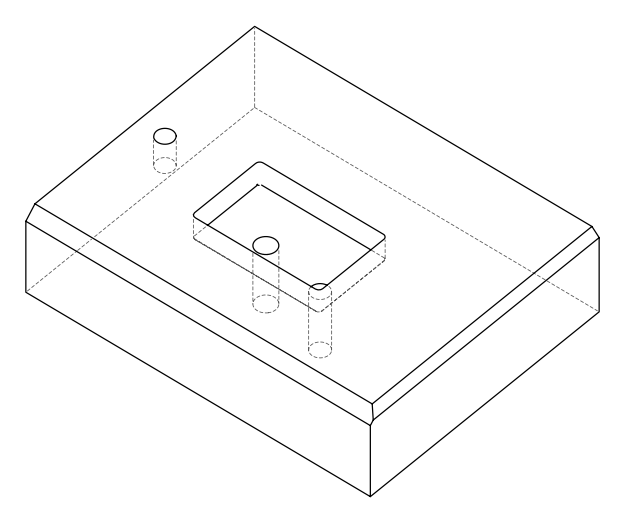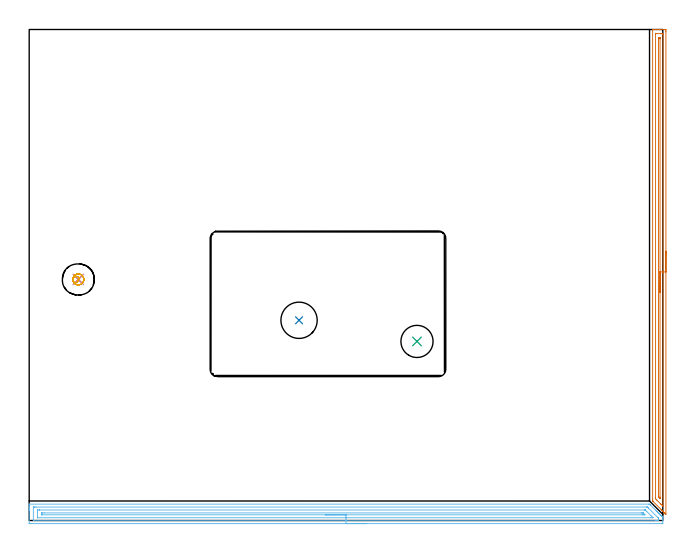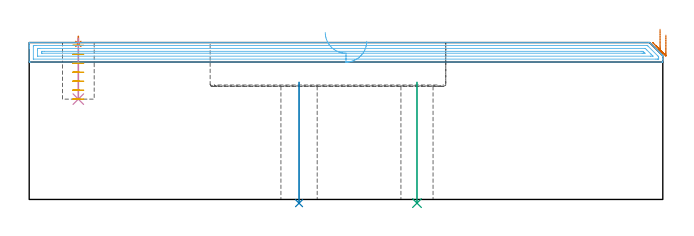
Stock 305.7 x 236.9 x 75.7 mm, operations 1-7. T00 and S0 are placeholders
(PLAN: 8 operations, 6 tool changes, 99.5 min)
(1 SPOT_DRILL | STEP1POCKET | NXT0321_9005460120000 | 0.03 min | 3 mm3)
(2 INDEXABLE_INSERT_DRILL_THROUGH_HOLE_FROM_SOLID | STEP1HOLE | NXT0302_006 | 0.24 min | 18187 mm3)
(3 INDEXABLE_INSERT_DRILL_THROUGH_HOLE_FROM_SOLID_1 | STEP1HOLE_1 | NXT0302_002 | 0.24 min | 14265 mm3)
(4 DRILL_BLIND_HOLE_INTO_CENTER | STEP1POCKET | NXT0301_128 | 0.12 min | 2957 mm3)
(5 MILL_ROUGH_BLIND_HOLE_CONTOUR | STEP1POCKET | NXT0201_013 | Spiral | 0.75 min | 2058 mm3)
(6 AREA_MILL | FG_CHAMFER_SURFACE | UGT0205_001 | 9.9 min | 13508 mm3)
(7 AREA_MILL_1 | FG_CHAMFER_SURFACE_1 | UGT0205_001 | 5.71 min | 4703 mm3)
(8 MILL_RECTANGULAR_POCKET | POCKET_RECTANGULAR_STRAIGHT | UGT0201_084 | Follow Part, ap 1.5, ae 75% | 82.5 min | 160054 mm3)
(TOOL NXT0321_9005460120000 | NC Spot Drill, 142deg, 12mm, Carbide, Uncoated | D12 PA142 FL30 Z2)
(TOOL NXT0302_006 | Index. Insert Drill 17.5mm [880-D1750L25-05] | D17.5 PA176 FL88 Z2)
(TOOL NXT0302_002 | Index. Insert Drill 15.5mm [880-D1550L20-05] | D15.5 PA176 FL78 Z2)
(TOOL NXT0301_128 | Carbide Drill 12mm [861.1-1200-036A1-GP GC34] | D12 PA150 FL37.4 Z2)
(TOOL NXT0201_013 | ENDMILL 10mm | D10 FL30 Z4)
(TOOL UGT0205_001 | Chamfer Mill 20 x 3 x 45 deg. | D20 FL50 Z2)
(TOOL UGT0201_084 | End mill 6 mm | D6 R1 FL30 Z4)
(OP 1 SPOT_DRILL)
G17 G21 G94 G90
T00 M6
G54
G17 G0 G90 X23.7 Y116.3 S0 M3
G43 Z85.7 H0
G94 G81 G98 Z75.041 F250. R78.7
G80
M5
M2
(OP 2 INDEXABLE_INSERT_DRILL_THROUGH_HOLE_FROM_SOLID)
G17 G21 G94 G90
T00 M6
G54
G17 G0 G90 X130.2 Y96.6 S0 M3
G43 Z85.7 H1
G94 G81 G98 Z-1.806 F250. R56.5
G80
M5
M2
(OP 3 INDEXABLE_INSERT_DRILL_THROUGH_HOLE_FROM_SOLID_1)
G17 G21 G94 G90
T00 M6
G54
G17 G0 G90 X187.1 Y86.4 S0 M3
G43 Z85.7 H1
G94 G81 G98 Z-1.771 F250. R56.5
G80
M5
M2
(OP 4 DRILL_BLIND_HOLE_INTO_CENTER)
G17 G21 G94 G90
T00 M6
G54
G17 G0 G90 X23.7 Y116.3 S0 M3
G43 Z85.7 H1
G94 G81 G98 Z48.4 F250. R77.7
G80
M5
M2
(OP 5 MILL_ROUGH_BLIND_HOLE_CONTOUR)
G17 G21 G94 G90
T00 M6
G54
G17 G0 G90 X23.7 Y116.3 S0 M3
G43 Z85.7 H0
Z74.371
G94 G3 X24.15 Y116.795 R0.452 F250.
X23.575 Y117.619 R1.02
X21.745 Y117.449 R1.79
X21.097 Y115.803 R1.655
X24.197 Y113.697 R2.65
X21.097 Y115.803 R-2.65
X22.647 Y114.75 R1.325
X23.7 Y116.3 R1.325
G0 Z70.043
G3 X24.15 Y116.795 R0.452
X23.575 Y117.619 R1.02
X21.745 Y117.449 R1.79
X21.097 Y115.803 R1.655
X24.197 Y113.697 R2.65
X21.097 Y115.803 R-2.65
X22.647 Y114.75 R1.325
X23.7 Y116.3 R1.325
G0 Z65.714
G3 X24.15 Y116.795 R0.452
X23.575 Y117.619 R1.02
X21.745 Y117.449 R1.79
X21.097 Y115.803 R1.655
X24.197 Y113.697 R2.65
X21.097 Y115.803 R-2.65
X22.647 Y114.75 R1.325
X23.7 Y116.3 R1.325
G0 Z61.386
G3 X24.15 Y116.795 R0.452
X23.575 Y117.619 R1.02
X21.745 Y117.449 R1.79
X21.097 Y115.803 R1.655
X24.197 Y113.697 R2.65
X21.097 Y115.803 R-2.65
X22.647 Y114.75 R1.325
X23.7 Y116.3 R1.325
G0 Z57.057
G3 X24.15 Y116.795 R0.452
X23.575 Y117.619 R1.02
X21.745 Y117.449 R1.79
X21.097 Y115.803 R1.655
X24.197 Y113.697 R2.65
X21.097 Y115.803 R-2.65
X22.647 Y114.75 R1.325
X23.7 Y116.3 R1.325
G0 Z52.729
G3 X24.15 Y116.795 R0.452
X23.575 Y117.619 R1.02
X21.745 Y117.449 R1.79
X21.097 Y115.803 R1.655
X24.197 Y113.697 R2.65
X21.097 Y115.803 R-2.65
X22.647 Y114.75 R1.325
X23.7 Y116.3 R1.325
G0 Z48.4
G3 X24.15 Y116.795 R0.452
X23.575 Y117.619 R1.02
X21.745 Y117.449 R1.79
X21.097 Y115.803 R1.655
X24.197 Y113.697 R2.65
X21.097 Y115.803 R-2.65
X22.647 Y114.75 R1.325
X23.7 Y116.3 R1.325
G0 Z85.7
M5
M2
(OP 6 AREA_MILL)
G17 G21 G94 G90
T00 M6
G54
G17 G0 G90 X162.85 Y-1.5 S1061 M3
G43 Z85.7 H0
Z76.3
G94 G1 X162.812 Z75.428 F250.
X162.698 Z74.564
X162.509 Z73.712
X162.247 Z72.88
X161.913 Z72.074
X161.51 Z71.3
X161.042 Z70.564
X160.51 Z69.872
X159.921 Z69.229
X159.278 Z68.64
X158.586 Z68.108
X157.85 Z67.64
X157.076 Z67.237
X156.27 Z66.903
X155.438 Z66.641
X154.586 Z66.452
X153.722 Z66.338
X152.85 Z66.3
X0.612
X0.055 Y-1.494 Z66.304
X0.01 Y-1.492 Z66.306
X0. Y-1.44 Z66.357
Y4.946 Z72.74
Y5.496 Z73.293
Y5.819 Z73.615
Y6.369 Z74.165
Y6.692 Z74.487
Y7.653 Z75.452
X0.003 Y7.779 Z75.571
X0.01 Y7.898 Z75.688
X0.165 Y7.9 Z75.7
X298.838
X299.301 Y7.893 Z75.693
X299.349 Y7.848 Z75.648
X299.636 Y7.565 Z75.363
X299.731 Y7.47 Z75.268
X302.255 Y4.946 Z72.743
X302.644 Y4.556 Z72.356
X302.744 Y4.456 Z72.256
X303.005 Y4.196 Z71.994
X303.129 Y4.073 Z71.869
X303.462 Y3.738 Z71.537
X303.679 Y3.521 Z71.321
X303.898 Y3.303 Z71.101
X304.002 Y3.2 Z70.996
X304.437 Y2.763 Z70.563
X304.875 Y2.327 Z70.123
X304.952 Y2.248 Z70.047
X305.088 Y2.112 Z69.911
X305.166 Y2.036 Z69.832
X305.237 Y1.963 Z69.762
X305.386 Y1.814 Z69.613
X305.457 Y1.745 Z69.541
X305.522 Y1.678 Z69.477
X305.684 Y1.514 Z69.313
X305.697 Y1.493 Z69.291
X305.699 Y1.454 Z69.252
X305.7 Y1.43 Z69.229
Y1.262 Z69.061
Y0.354 Z68.153
Y-0.292 Z67.503
X305.699 Y-1.486 Z66.311
X305.696 Y-1.491 Z66.306
X305.364 Y-1.5 Z66.3
X152.85
Y-0.086 Z67.714
X2.186 Y-0.085 Z67.715
X2.05 Y-0.083 Z67.717
X2.017 Y-0.081 Z67.719
X2.01 Y-0.078 Z67.722
X2.006 Y-0.07 Z67.73
X2.003 Y-0.042 Z67.758
X2. Y0.096 Z67.896
X2.001 Y6.207 Z74.007
X2.005 Y6.337 Z74.137
X2.01 Y6.44 Z74.24
X2.022 Y6.479 Z74.279
X2.057 Y6.48 Z74.28
X2.397 Y6.484 Z74.284
X2.609 Y6.485 Z74.285
X3.29 Y6.486 Z74.286
X297.945 Y6.485 Z74.285
X298.158 Y6.484 Z74.284
X298.24 Y6.481 Z74.281
X298.257 Y6.479 Z74.279
X298.376 Y6.367 Z74.167
X298.53 Y6.218 Z74.018
X298.74 Y6.01 Z73.81
X298.838 Y5.912 Z73.712
X303.297 Y1.454 Z69.254
X303.521 Y1.226 Z69.026
X303.627 Y1.116 Z68.916
X303.677 Y1.061 Z68.861
X303.69 Y0.969 Z68.769
X303.695 Y0.581 Z68.381
X303.699 Y0.193 Z67.993
X303.695 Y0.063 Z67.863
X303.69 Y-0.04 Z67.76
X303.678 Y-0.079 Z67.721
X303.643 Y-0.08 Z67.72
X303.303 Y-0.084 Z67.716
X303.091 Y-0.085 Z67.715
X302.41 Y-0.086 Z67.714
X152.85
Y1.328 Z69.128
X4.183 Y1.329 Z69.129
X4.055 Y1.331 Z69.131
X4.021 Y1.334 Z69.134
X4.01 Y1.337 Z69.137
X4.007 Y1.347 Z69.147
X4.002 Y1.394 Z69.194
X4.001 Y1.454 Z69.254
X4. Y1.633 Z69.433
Y4.073 Z71.873
X4.001 Y4.252 Z72.052
X4.008 Y4.946 Z72.746
X4.01 Y5.035 Z72.835
X4.02 Y5.065 Z72.865
X4.059 Y5.067 Z72.867
X4.183 Y5.069 Z72.869
X4.948 Y5.071 Z72.871
X5.076 Y5.072 Z72.872
X296.924 Y5.071 Z72.871
X297.052 Y5.07 Z72.87
X297.18 Y5.067 Z72.867
X297.213 Y5.065 Z72.865
X297.236 Y5.053 Z72.853
X297.276 Y5.018 Z72.818
X297.352 Y4.946 Z72.746
X297.945 Y4.356 Z72.156
X299.974 Y2.327 Z70.127
X300.624 Y1.676 Z69.476
X300.842 Y1.454 Z69.254
X300.911 Y1.378 Z69.178
X300.948 Y1.335 Z69.135
X300.88 Y1.333 Z69.133
X300.751 Y1.33 Z69.13
X300.624 Y1.329 Z69.129
X299.859 Y1.328 Z69.128
X152.85
Y2.743 Z70.543
X6.134
X6.089 Y2.744 Z70.544
X6.043 Y2.746 Z70.546
X6.013 Y2.749 Z70.549
X6.01 Y2.788 Z70.588
X6. Y3.169 Z70.969
X6.001 Y3.2 Z71.
X6.008 Y3.621 Z71.421
X6.01 Y3.643 Z71.443
X6.033 Y3.65 Z71.45
X6.114 Y3.653 Z71.453
X6.238 Y3.656 Z71.456
X7.287 Y3.657 Z71.457
X295.267
X295.693 Y3.656 Z71.456
X296.159 Y3.651 Z71.451
X296.186 Y3.65 Z71.45
X296.216 Y3.625 Z71.425
X296.281 Y3.565 Z71.365
X296.407 Y3.443 Z71.243
X296.65 Y3.2 Z71.
X297.052 Y2.794 Z70.594
X297.09 Y2.75 Z70.55
X297.052 Y2.749 Z70.549
X296.625 Y2.744 Z70.544
X296.159 Y2.743 Z70.543
X295.734
X152.85
X151.978 Z70.581
X151.114 Z70.695
X150.262 Z70.883
X149.43 Z71.146
X148.624 Z71.48
X147.85 Z71.882
X147.114 Z72.351
X146.422 Z72.882
X145.779 Z73.472
X145.19 Z74.115
X144.658 Z74.807
X144.19 Z75.543
X143.787 Z76.317
X143.453 Z77.122
X143.191 Z77.955
X143.002 Z78.806
X142.888 Z79.671
X142.85 Z80.543
G0 Z85.7
M5
M2
(OP 7 AREA_MILL_1)
G17 G21 G94 G90
T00 M6
G54
G17 G0 G90 X307.2 Y129.95 S1061 M3
G43 Z85.7 H0
Z79.3
G94 G1 Y129.912 Z78.428 F250.
Y129.798 Z77.564
Y129.609 Z76.712
Y129.347 Z75.88
Y129.013 Z75.074
Y128.61 Z74.3
Y128.141 Z73.564
Y127.61 Z72.872
Y127.021 Z72.229
Y126.378 Z71.64
Y125.686 Z71.108
Y124.95 Z70.64
Y124.176 Z70.237
Y123.37 Z69.903
Y122.538 Z69.641
Y121.686 Z69.452
Y120.822 Z69.338
Y119.95 Z69.3
X307.199 Y3.234 Z69.301
X307.193 Y3.018 Z69.305
X307.107 Y3.099 Z69.392
X306.908 Y3.292 Z69.591
X306.829 Y3.371 Z69.67
X306.663 Y3.536 Z69.834
X306.606 Y3.594 Z69.893
X306.425 Y3.775 Z70.074
X306.367 Y3.832 Z70.13
X306.309 Y3.891 Z70.19
X306.13 Y4.069 Z70.369
X306.071 Y4.127 Z70.426
X306.011 Y4.188 Z70.488
X305.836 Y4.364 Z70.663
X305.775 Y4.423 Z70.721
X305.714 Y4.485 Z70.785
X305.541 Y4.658 Z70.958
X305.479 Y4.719 Z71.017
X305.417 Y4.783 Z71.082
X305.247 Y4.953 Z71.252
X305.183 Y5.015 Z71.313
X305.12 Y5.08 Z71.379
X304.952 Y5.247 Z71.547
X304.888 Y5.311 Z71.609
X301.058 Y9.142 Z75.441
X300.875 Y9.326 Z75.623
X300.806 Y9.399 Z75.692
X300.8 Y9.835 Z75.7
Y236.752
X300.802 Y236.891 Z75.688
X300.831 Y236.9 Z75.66
X301.157 Z75.342
X301.636 Z74.863
X302.225 Z74.27
X303.407 Z73.09
X303.997 Z72.497
X306.366 Z70.13
X306.663 Y236.897 Z69.833
X307.191 Y236.892 Z69.305
X307.194 Y236.84 Z69.303
X307.199 Y236.306 Z69.301
X307.2 Y235.767 Z69.3
Y119.95
X305.786 Z70.714
X305.785 Y7.15 Z70.715
X305.775 Y6.887 Z70.725
X305.493 Y7.16 Z71.007
X304.888 Y7.762 Z71.612
X304.598 Y8.052 Z71.902
X302.816 Y9.835 Z73.684
X302.225 Y10.437 Z74.275
X302.215 Y10.727 Z74.285
X302.214 Y10.737 Z74.286
Y234.533
X302.225 Y234.89 Z74.275
X302.739 Y234.898 Z73.761
X304.512 Y234.9 Z71.988
X304.888 Y234.899 Z71.612
X305.402 Y234.897 Z71.098
X305.775 Y234.89 Z70.725
X305.785 Y234.523 Z70.715
X305.786 Y234.513 Z70.714
Y119.95
X304.372 Z72.128
X304.371 Y11.245 Z72.129
X304.369 Y10.872 Z72.131
X304.366 Y10.766 Z72.134
X304.365 Y10.749 Z72.135
X304.355 Y10.755 Z72.145
X304.311 Y10.794 Z72.189
X304.173 Y10.928 Z72.327
X304. Y11.099 Z72.5
X303.741 Y11.359 Z72.759
X303.677 Y11.425 Z72.823
X303.647 Y11.461 Z72.853
X303.635 Y11.477 Z72.865
X303.633 Y11.495 Z72.867
X303.631 Y11.618 Z72.869
X303.629 Y11.991 Z72.871
Y232.221
X303.63 Y232.74 Z72.87
X303.632 Y232.833 Z72.868
X303.635 Y232.877 Z72.865
X303.64 Y232.89 Z72.86
X303.681 Y232.893 Z72.819
X303.842 Y232.899 Z72.658
X304. Y232.9 Z72.5
X304.159 Y232.899 Z72.341
X304.266 Y232.897 Z72.234
X304.35 Y232.892 Z72.15
X304.366 Y232.888 Z72.134
X304.368 Y232.884 Z72.132
X304.37 Y232.864 Z72.13
X304.371 Y232.74 Z72.129
X304.372 Y232.367 Z72.128
Y119.95
Y119.078 Z72.167
Y118.213 Z72.28
Y117.362 Z72.469
Y116.53 Z72.732
Y115.724 Z73.065
Y114.95 Z73.468
Y114.214 Z73.937
Y113.522 Z74.468
Y112.879 Z75.057
Y112.29 Z75.701
Y111.758 Z76.393
Y111.29 Z77.128
Y110.887 Z77.902
Y110.553 Z78.708
Y110.291 Z79.54
Y110.102 Z80.392
Y109.988 Z81.257
Y109.95 Z82.128
G0 Z85.7
M5
M2
